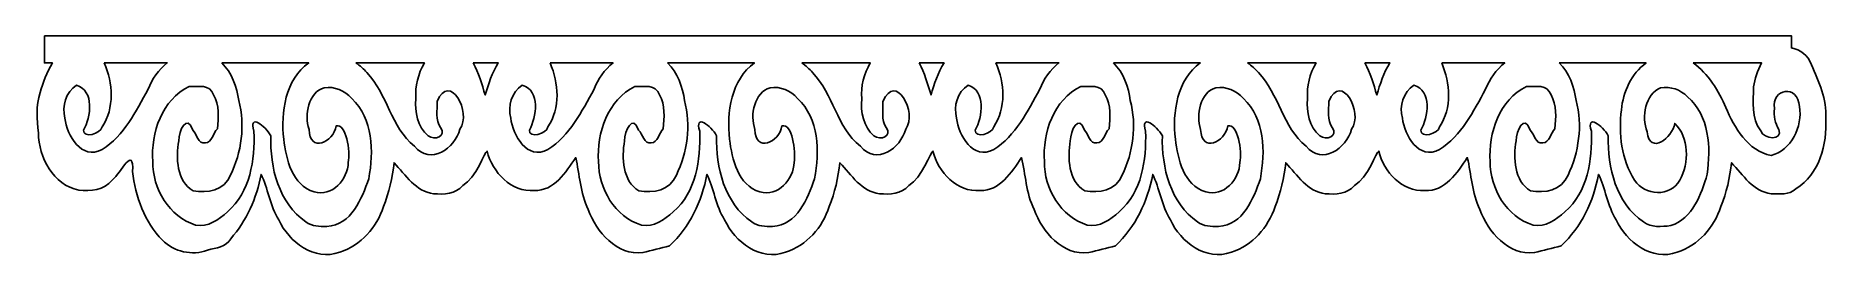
# Model space of a CAD drawing. Header units: centimetres. Extents: x -34.4 to 20.4, y 4.4 to 11.3.
import ezdxf

# ---------------------------------------------------------------- set-up
doc = ezdxf.new("R2010")
doc.units = ezdxf.units.CM
doc.header["$MEASUREMENT"] = 0
doc.layers.add('Layer 1', color=7, linetype='Continuous')

msp = doc.modelspace()

# ---------------------------------------------------------------- linework, layer by layer
at = {"layer": 'Layer 1'}
for points, knots in [([(-34.09345, 11.26381), (-34.09345, 11.26381), (-34.09345, 10.43202), (-34.09345, 10.43202), (-34.09345, 10.43202), (-34.09345, 10.43202), (-33.84789, 10.43202), (-33.84789, 10.43202), (-33.84789, 10.43202), (-34.01881, 10.15201), (-34.1309, 9.82154), (-34.22492, 9.53079), (-34.22492, 9.53079), (-34.355, 9.11736), (-34.32558, 8.69887), (-34.27701, 8.28642), (-34.27701, 8.28642), (-34.26565, 7.53251), (-33.81909, 6.70299), (-33.04339, 6.53025), (-33.04339, 6.53025), (-32.674, 6.50261), (-32.27203, 6.52829), (-32.01647, 6.84113), (-32.01647, 6.84113), (-31.74781, 7.06976), (-31.35024, 7.92593), (-31.39553, 7.10572), (-31.39553, 7.10572), (-31.30225, 6.34732), (-31.03333, 5.55524), (-30.48437, 5.00145), (-30.48437, 5.00145), (-30.12291, 4.64655), (-29.57292, 4.51188), (-29.10027, 4.70049), (-29.10027, 4.70049), (-28.84251, 4.7764), (-28.53784, 4.77622), (-28.39334, 5.0461), (-28.39334, 5.0461), (-27.9024, 5.59578), (-27.59779, 6.29388), (-27.46481, 7.01477), (-27.46481, 7.01477), (-27.26247, 6.62617), (-27.18947, 6.0384), (-26.92242, 5.62488), (-26.92242, 5.62488), (-26.60981, 4.93711), (-25.83453, 4.35684), (-25.05793, 4.63021), (-25.05793, 4.63021), (-24.40748, 4.84393), (-23.93148, 5.38942), (-23.71848, 6.02837), (-23.71848, 6.02837), (-23.54877, 6.45941), (-23.44715, 6.9157), (-23.39436, 7.37526), (-23.39436, 7.37526), (-23.04864, 7.00798), (-22.72529, 6.48238), (-22.18472, 6.42524), (-22.18472, 6.42524), (-21.85835, 6.40078), (-21.52745, 6.40708), (-21.28845, 6.67742), (-21.28845, 6.67742), (-20.88659, 6.90109), (-20.61837, 7.71717), (-20.55009, 7.72914), (-20.55009, 7.72914), (-20.39112, 7.09269), (-19.80714, 6.44852), (-19.10646, 6.52694), (-19.10646, 6.52694), (-18.50397, 6.4978), (-18.13741, 7.09241), (-17.83977, 7.5307), (-17.83977, 7.5307), (-17.71431, 7.02434), (-17.70375, 6.44067), (-17.45281, 5.9432), (-17.45281, 5.9432), (-17.20204, 5.25219), (-16.58716, 4.52672), (-15.78263, 4.61946), (-15.78263, 4.61946), (-15.51076, 4.68794), (-15.23843, 4.75686), (-14.96656, 4.82534), (-14.96656, 4.82534), (-14.35616, 5.40302), (-13.97548, 6.19335), (-13.82637, 7.01477), (-13.82637, 7.01477), (-13.6225, 6.6278), (-13.55082, 6.03802), (-13.28315, 5.62488), (-13.28315, 5.62488), (-12.97056, 4.93721), (-12.19519, 4.35685), (-11.41866, 4.63021), (-11.41866, 4.63021), (-10.7685, 4.84416), (-10.29303, 5.38965), (-10.08003, 6.02837), (-10.08003, 6.02837), (-9.91033, 6.45941), (-9.80871, 6.9157), (-9.75592, 7.37526), (-9.75592, 7.37526), (-9.4101, 7.00776), (-9.08621, 6.48239), (-8.54545, 6.42524), (-8.54545, 6.42524), (-8.21926, 6.40063), (-7.8888, 6.40719), (-7.65, 6.67742), (-7.65, 6.67742), (-7.2481, 6.9012), (-6.97997, 7.7169), (-6.91165, 7.72914), (-6.91165, 7.72914), (-6.753, 7.09238), (-6.16894, 6.44849), (-5.46802, 6.52694), (-5.46802, 6.52694), (-4.86552, 6.4978), (-4.49897, 7.09241), (-4.20132, 7.5307), (-4.20132, 7.5307), (-4.07439, 7.0247), (-4.06478, 6.44062), (-3.81354, 5.9432), (-3.81354, 5.9432), (-3.56277, 5.2522), (-2.94789, 4.52668), (-2.14336, 4.61946), (-2.14336, 4.61946), (-1.87177, 4.68793), (-1.59971, 4.75687), (-1.32811, 4.82534), (-1.32811, 4.82534), (-0.71769, 5.40309), (-0.33625, 6.19317), (-0.1871, 7.01477), (-0.1871, 7.01477), (0.01524, 6.62616), (0.08824, 6.0384), (0.3553, 5.62488), (0.3553, 5.62488), (0.66788, 4.93721), (1.44325, 4.35685), (2.21978, 4.63021), (2.21978, 4.63021), (2.87003, 4.84416), (3.34503, 5.38977), (3.55841, 6.02837), (3.55841, 6.02837), (3.72835, 6.45936), (3.83056, 6.91565), (3.88335, 7.37526), (3.88335, 7.37526), (4.22907, 7.00798), (4.55242, 6.48238), (5.09299, 6.42524), (5.09299, 6.42524), (5.41939, 6.40077), (5.75034, 6.40694), (5.98927, 6.67742), (5.98927, 6.67742), (6.39098, 6.90137), (6.65831, 7.71668), (6.72679, 7.72914), (6.72679, 7.72914), (6.8842, 7.10707), (7.44856, 6.46231), (8.13735, 6.52777), (8.13735, 6.52777), (8.75429, 6.477), (9.13716, 7.08249), (9.43795, 7.5307), (9.43795, 7.5307), (9.56341, 7.02434), (9.57397, 6.44067), (9.8249, 5.9432), (9.8249, 5.9432), (10.07567, 5.2522), (10.69055, 4.52672), (11.49508, 4.61946), (11.49508, 4.61946), (11.76695, 4.68794), (12.03929, 4.75686), (12.31116, 4.82534), (12.31116, 4.82534), (12.92155, 5.40302), (13.30223, 6.19335), (13.45135, 7.01477), (13.45135, 7.01477), (13.65521, 6.62782), (13.72621, 6.03806), (13.99374, 5.62488), (13.99374, 5.62488), (14.30604, 4.93709), (15.08176, 4.3568), (15.85823, 4.63021), (15.85823, 4.63021), (16.50869, 4.84393), (16.98468, 5.38942), (17.19768, 6.02837), (17.19768, 6.02837), (17.36739, 6.45941), (17.46901, 6.9157), (17.5218, 7.37526), (17.5218, 7.37526), (17.86752, 7.00798), (18.19087, 6.48238), (18.73144, 6.42524), (18.73144, 6.42524), (18.99552, 6.42886), (19.28103, 6.36545), (19.48963, 6.57738), (19.48963, 6.57738), (20.21854, 7.02782), (20.44735, 7.93005), (20.40327, 8.73704), (20.40327, 8.73704), (20.44106, 9.31113), (20.19165, 9.86249), (19.96588, 10.37745), (19.96588, 10.37745), (19.86209, 10.66827), (19.62601, 10.84273), (19.35238, 10.89339), (19.35238, 10.89339), (19.35238, 10.89339), (19.35238, 11.26381), (19.35238, 11.26381), (19.35238, 11.26381), (19.35238, 11.26381), (-34.09345, 11.26381), (-34.09345, 11.26381)], [0, 0, 0, 0, 0.01612903, 0.01612903, 0.01612903, 0.01612903, 0.03225806, 0.03225806, 0.03225806, 0.03225806, 0.0483871, 0.0483871, 0.0483871, 0.0483871, 0.06451613, 0.06451613, 0.06451613, 0.06451613, 0.08064516, 0.08064516, 0.08064516, 0.08064516, 0.09677419, 0.09677419, 0.09677419, 0.09677419, 0.11290323, 0.11290323, 0.11290323, 0.11290323, 0.12903226, 0.12903226, 0.12903226, 0.12903226, 0.14516129, 0.14516129, 0.14516129, 0.14516129, 0.16129032, 0.16129032, 0.16129032, 0.16129032, 0.17741935, 0.17741935, 0.17741935, 0.17741935, 0.19354839, 0.19354839, 0.19354839, 0.19354839, 0.20967742, 0.20967742, 0.20967742, 0.20967742, 0.22580645, 0.22580645, 0.22580645, 0.22580645, 0.24193548, 0.24193548, 0.24193548, 0.24193548, 0.25806452, 0.25806452, 0.25806452, 0.25806452, 0.27419355, 0.27419355, 0.27419355, 0.27419355, 0.29032258, 0.29032258, 0.29032258, 0.29032258, 0.30645161, 0.30645161, 0.30645161, 0.30645161, 0.32258065, 0.32258065, 0.32258065, 0.32258065, 0.33870968, 0.33870968, 0.33870968, 0.33870968, 0.35483871, 0.35483871, 0.35483871, 0.35483871, 0.37096774, 0.37096774, 0.37096774, 0.37096774, 0.38709677, 0.38709677, 0.38709677, 0.38709677, 0.40322581, 0.40322581, 0.40322581, 0.40322581, 0.41935484, 0.41935484, 0.41935484, 0.41935484, 0.43548387, 0.43548387, 0.43548387, 0.43548387, 0.4516129, 0.4516129, 0.4516129, 0.4516129, 0.46774194, 0.46774194, 0.46774194, 0.46774194, 0.48387097, 0.48387097, 0.48387097, 0.48387097, 0.5, 0.5, 0.5, 0.5, 0.51612903, 0.51612903, 0.51612903, 0.51612903, 0.53225806, 0.53225806, 0.53225806, 0.53225806, 0.5483871, 0.5483871, 0.5483871, 0.5483871, 0.56451613, 0.56451613, 0.56451613, 0.56451613, 0.58064516, 0.58064516, 0.58064516, 0.58064516, 0.59677419, 0.59677419, 0.59677419, 0.59677419, 0.61290323, 0.61290323, 0.61290323, 0.61290323, 0.62903226, 0.62903226, 0.62903226, 0.62903226, 0.64516129, 0.64516129, 0.64516129, 0.64516129, 0.66129032, 0.66129032, 0.66129032, 0.66129032, 0.67741935, 0.67741935, 0.67741935, 0.67741935, 0.69354839, 0.69354839, 0.69354839, 0.69354839, 0.70967742, 0.70967742, 0.70967742, 0.70967742, 0.72580645, 0.72580645, 0.72580645, 0.72580645, 0.74193548, 0.74193548, 0.74193548, 0.74193548, 0.75806452, 0.75806452, 0.75806452, 0.75806452, 0.77419355, 0.77419355, 0.77419355, 0.77419355, 0.79032258, 0.79032258, 0.79032258, 0.79032258, 0.80645161, 0.80645161, 0.80645161, 0.80645161, 0.82258065, 0.82258065, 0.82258065, 0.82258065, 0.83870968, 0.83870968, 0.83870968, 0.83870968, 0.85483871, 0.85483871, 0.85483871, 0.85483871, 0.87096774, 0.87096774, 0.87096774, 0.87096774, 0.88709677, 0.88709677, 0.88709677, 0.88709677, 0.90322581, 0.90322581, 0.90322581, 0.90322581, 0.91935484, 0.91935484, 0.91935484, 0.91935484, 0.93548387, 0.93548387, 0.93548387, 0.93548387, 0.9516129, 0.9516129, 0.9516129, 0.9516129, 0.96774194, 0.96774194, 0.96774194, 0.96774194, 1, 1, 1, 1]), ([(-32.26039, 10.43202), (-32.26039, 10.43202), (-30.33223, 10.43202), (-30.33223, 10.43202), (-30.33223, 10.43202), (-30.59496, 10.2235), (-30.80128, 9.93217), (-30.91763, 9.62422), (-30.91763, 9.62422), (-31.29528, 8.95161), (-31.65534, 8.19834), (-32.32901, 7.77544), (-32.32901, 7.77544), (-32.95987, 7.44024), (-33.40468, 8.21359), (-33.46424, 8.74448), (-33.46424, 8.74448), (-33.56403, 9.11033), (-33.43886, 9.53442), (-33.11201, 9.74659), (-33.11201, 9.74659), (-32.55183, 9.58322), (-32.67022, 8.77441), (-32.89539, 8.37241), (-32.89539, 8.37241), (-32.90855, 8.11479), (-32.36751, 8.25031), (-32.32653, 8.47576), (-32.32653, 8.47576), (-31.93862, 9.05423), (-31.99637, 9.80604), (-32.26039, 10.43202)], [0, 0, 0, 0, 0.11111111, 0.11111111, 0.11111111, 0.11111111, 0.22222222, 0.22222222, 0.22222222, 0.22222222, 0.33333333, 0.33333333, 0.33333333, 0.33333333, 0.44444444, 0.44444444, 0.44444444, 0.44444444, 0.55555556, 0.55555556, 0.55555556, 0.55555556, 0.66666667, 0.66666667, 0.66666667, 0.66666667, 0.77777778, 0.77777778, 0.77777778, 0.77777778, 1, 1, 1, 1]), ([(-28.66371, 10.43202), (-28.66371, 10.43202), (-26.00795, 10.43202), (-26.00795, 10.43202), (-26.00795, 10.43202), (-26.71459, 9.92182), (-26.87033, 8.91603), (-26.77111, 8.0946), (-26.77111, 8.0946), (-26.69503, 7.47997), (-26.52036, 6.68349), (-25.84259, 6.48395), (-25.84259, 6.48395), (-25.29488, 6.31598), (-24.80385, 6.86325), (-24.79748, 7.38518), (-24.79748, 7.38518), (-24.72766, 7.71225), (-24.85913, 8.60004), (-25.1679, 8.50057), (-25.1679, 8.50057), (-25.24892, 7.99718), (-25.98187, 7.66942), (-25.9972, 8.39556), (-25.9972, 8.39556), (-26.15405, 8.84002), (-26.00738, 9.53519), (-25.53253, 9.673), (-25.53253, 9.673), (-25.20797, 9.72154), (-24.91419, 9.5789), (-24.68917, 9.34641), (-24.68917, 9.34641), (-24.03374, 8.71849), (-24.01183, 7.72089), (-24.17075, 6.88578), (-24.17075, 6.88578), (-24.37886, 6.27752), (-24.70088, 5.45719), (-25.45315, 5.42561), (-25.45315, 5.42561), (-25.67952, 5.41243), (-25.90024, 5.4238), (-26.09146, 5.55956), (-26.09146, 5.55956), (-26.92495, 6.13725), (-27.19321, 7.23132), (-27.16881, 8.1963), (-27.16881, 8.1963), (-27.33348, 8.5145), (-27.85472, 8.89783), (-27.68227, 8.33686), (-27.68227, 8.33686), (-27.65507, 7.45668), (-27.78794, 6.48345), (-28.49255, 5.87375), (-28.49255, 5.87375), (-28.76373, 5.62723), (-29.08396, 5.39184), (-29.46655, 5.46447), (-29.46655, 5.46447), (-30.27757, 5.71621), (-30.78308, 6.5805), (-30.77955, 7.41081), (-30.77955, 7.41081), (-30.83752, 8.29203), (-30.49432, 9.30597), (-29.66416, 9.71269), (-29.66416, 9.71269), (-29.38588, 9.69436), (-29.03508, 9.80051), (-28.91506, 9.45059), (-28.91506, 9.45059), (-28.73489, 9.14217), (-28.76613, 8.7512), (-28.80096, 8.41458), (-28.80096, 8.41458), (-28.93212, 8.28648), (-28.96272, 7.97565), (-29.1689, 7.98463), (-29.1689, 7.98463), (-29.3957, 7.93746), (-29.42366, 8.24907), (-29.55419, 8.37572), (-29.55419, 8.37572), (-29.73188, 8.8838), (-29.98444, 8.36182), (-29.98497, 8.04499), (-29.98497, 8.04499), (-30.074, 7.53474), (-30.0448, 6.80344), (-29.5451, 6.51536), (-29.5451, 6.51536), (-29.10829, 6.42747), (-28.58421, 6.53038), (-28.39747, 6.99244), (-28.39747, 6.99244), (-28.06495, 7.69546), (-27.94434, 8.52065), (-28.14942, 9.27778), (-28.14942, 9.27778), (-28.20101, 9.68888), (-28.36469, 10.14123), (-28.66371, 10.43202)], [0, 0, 0, 0, 0.03703704, 0.03703704, 0.03703704, 0.03703704, 0.07407407, 0.07407407, 0.07407407, 0.07407407, 0.11111111, 0.11111111, 0.11111111, 0.11111111, 0.14814815, 0.14814815, 0.14814815, 0.14814815, 0.18518519, 0.18518519, 0.18518519, 0.18518519, 0.22222222, 0.22222222, 0.22222222, 0.22222222, 0.25925926, 0.25925926, 0.25925926, 0.25925926, 0.2962963, 0.2962963, 0.2962963, 0.2962963, 0.33333333, 0.33333333, 0.33333333, 0.33333333, 0.37037037, 0.37037037, 0.37037037, 0.37037037, 0.40740741, 0.40740741, 0.40740741, 0.40740741, 0.44444444, 0.44444444, 0.44444444, 0.44444444, 0.48148148, 0.48148148, 0.48148148, 0.48148148, 0.51851852, 0.51851852, 0.51851852, 0.51851852, 0.55555556, 0.55555556, 0.55555556, 0.55555556, 0.59259259, 0.59259259, 0.59259259, 0.59259259, 0.62962963, 0.62962963, 0.62962963, 0.62962963, 0.66666667, 0.66666667, 0.66666667, 0.66666667, 0.7037037, 0.7037037, 0.7037037, 0.7037037, 0.74074074, 0.74074074, 0.74074074, 0.74074074, 0.77777778, 0.77777778, 0.77777778, 0.77777778, 0.81481481, 0.81481481, 0.81481481, 0.81481481, 0.85185185, 0.85185185, 0.85185185, 0.85185185, 0.88888889, 0.88888889, 0.88888889, 0.88888889, 0.92592593, 0.92592593, 0.92592593, 0.92592593, 1, 1, 1, 1]), ([(-24.56101, 10.43202), (-24.56101, 10.43202), (-22.46667, 10.43202), (-22.46667, 10.43202), (-22.46667, 10.43202), (-22.6598, 10.09862), (-22.76056, 9.72286), (-22.72712, 9.33648), (-22.72712, 9.33648), (-22.76511, 8.92865), (-22.67845, 8.47376), (-22.35257, 8.19878), (-22.35257, 8.19878), (-22.15534, 8.03628), (-21.77934, 8.19869), (-21.97554, 8.45096), (-21.97554, 8.45096), (-22.13926, 8.69255), (-22.06902, 8.98162), (-22.07723, 9.25463), (-22.07723, 9.25463), (-21.6972, 10.16226), (-21.00845, 8.914), (-21.38022, 8.40383), (-21.38022, 8.40383), (-21.54079, 7.8076), (-22.27421, 7.29338), (-22.76929, 7.87714), (-22.76929, 7.87714), (-23.50135, 8.46303), (-23.58971, 9.47846), (-24.23111, 10.1352), (-24.23111, 10.1352), (-24.32471, 10.24504), (-24.43713, 10.34659), (-24.56101, 10.43202)], [0, 0, 0, 0, 0.1, 0.1, 0.1, 0.1, 0.2, 0.2, 0.2, 0.2, 0.3, 0.3, 0.3, 0.3, 0.4, 0.4, 0.4, 0.4, 0.5, 0.5, 0.5, 0.5, 0.6, 0.6, 0.6, 0.6, 0.7, 0.7, 0.7, 0.7, 0.8, 0.8, 0.8, 0.8, 1, 1, 1, 1]), ([(-20.97591, 10.43202), (-20.97591, 10.43202), (-20.20779, 10.43202), (-20.20779, 10.43202), (-20.20779, 10.43202), (-20.39614, 10.13287), (-20.51563, 9.77985), (-20.60549, 9.44976), (-20.60549, 9.44976), (-20.71081, 9.76604), (-20.8003, 10.13371), (-20.97591, 10.43202)], [0, 0, 0, 0, 0.25, 0.25, 0.25, 0.25, 0.5, 0.5, 0.5, 0.5, 1, 1, 1, 1]), ([(-18.62112, 10.43202), (-18.62112, 10.43202), (-16.69379, 10.43202), (-16.69379, 10.43202), (-16.69379, 10.43202), (-16.95654, 10.22356), (-17.16205, 9.93219), (-17.27835, 9.62422), (-17.27835, 9.62422), (-17.65591, 8.95173), (-18.01632, 8.19845), (-18.68974, 7.77544), (-18.68974, 7.77544), (-19.32055, 7.44037), (-19.76607, 8.21344), (-19.8258, 8.74448), (-19.8258, 8.74448), (-19.92584, 9.11056), (-19.79997, 9.53464), (-19.47274, 9.74659), (-19.47274, 9.74659), (-18.91313, 9.58283), (-19.03207, 8.77426), (-19.25694, 8.37241), (-19.25694, 8.37241), (-19.27011, 8.11479), (-18.72906, 8.25031), (-18.68809, 8.47576), (-18.68809, 8.47576), (-18.30049, 9.05423), (-18.35715, 9.80604), (-18.62112, 10.43202)], [0, 0, 0, 0, 0.11111111, 0.11111111, 0.11111111, 0.11111111, 0.22222222, 0.22222222, 0.22222222, 0.22222222, 0.33333333, 0.33333333, 0.33333333, 0.33333333, 0.44444444, 0.44444444, 0.44444444, 0.44444444, 0.55555556, 0.55555556, 0.55555556, 0.55555556, 0.66666667, 0.66666667, 0.66666667, 0.66666667, 0.77777778, 0.77777778, 0.77777778, 0.77777778, 1, 1, 1, 1]), ([(-15.02526, 10.43202), (-15.02526, 10.43202), (-12.36951, 10.43202), (-12.36951, 10.43202), (-12.36951, 10.43202), (-13.07589, 9.92167), (-13.23092, 8.91587), (-13.13184, 8.0946), (-13.13184, 8.0946), (-13.05566, 7.4802), (-12.88175, 6.68364), (-12.20414, 6.48395), (-12.20414, 6.48395), (-11.65625, 6.31576), (-11.16501, 6.86287), (-11.15904, 7.38518), (-11.15904, 7.38518), (-11.0892, 7.71216), (-11.22083, 8.59893), (-11.52863, 8.50057), (-11.52863, 8.50057), (-11.60965, 7.99718), (-12.3426, 7.66942), (-12.35793, 8.39556), (-12.35793, 8.39556), (-12.51543, 8.84003), (-12.36921, 9.53519), (-11.89408, 9.673), (-11.89408, 9.673), (-11.56929, 9.72141), (-11.27508, 9.57929), (-11.0499, 9.34641), (-11.0499, 9.34641), (-10.39451, 8.71847), (-10.37218, 7.72081), (-10.53231, 6.88578), (-10.53231, 6.88578), (-10.74041, 6.27752), (-11.06243, 5.45719), (-11.81471, 5.42561), (-11.81471, 5.42561), (-12.04109, 5.4124), (-12.26193, 5.42352), (-12.45302, 5.55956), (-12.45302, 5.55956), (-13.28585, 6.13779), (-13.55484, 7.23125), (-13.53037, 8.1963), (-13.53037, 8.1963), (-13.69534, 8.51445), (-14.21558, 8.89771), (-14.04382, 8.33686), (-14.04382, 8.33686), (-14.01776, 7.4567), (-14.1492, 6.48345), (-14.85411, 5.87375), (-14.85411, 5.87375), (-15.12528, 5.62723), (-15.44552, 5.39183), (-15.82811, 5.46447), (-15.82811, 5.46447), (-16.63861, 5.7172), (-17.14451, 6.58039), (-17.1411, 7.41081), (-17.1411, 7.41081), (-17.1992, 8.29227), (-16.85503, 9.30594), (-16.02489, 9.71269), (-16.02489, 9.71269), (-15.74675, 9.69448), (-15.39585, 9.80032), (-15.27579, 9.45059), (-15.27579, 9.45059), (-15.09465, 9.14235), (-15.12632, 8.75128), (-15.16169, 8.41458), (-15.16169, 8.41458), (-15.29264, 8.28656), (-15.32347, 7.97544), (-15.52962, 7.98463), (-15.52962, 7.98463), (-15.75638, 7.93749), (-15.7851, 8.24914), (-15.91575, 8.37572), (-15.91575, 8.37572), (-16.09381, 8.88371), (-16.34478, 8.36191), (-16.3457, 8.04499), (-16.3457, 8.04499), (-16.43453, 7.53488), (-16.406, 6.80372), (-15.90666, 6.51536), (-15.90666, 6.51536), (-15.46985, 6.42746), (-14.94576, 6.5304), (-14.75903, 6.99244), (-14.75903, 6.99244), (-14.42651, 7.69546), (-14.3059, 8.52065), (-14.51098, 9.27778), (-14.51098, 9.27778), (-14.56256, 9.68888), (-14.72625, 10.14123), (-15.02526, 10.43202)], [0, 0, 0, 0, 0.03703704, 0.03703704, 0.03703704, 0.03703704, 0.07407407, 0.07407407, 0.07407407, 0.07407407, 0.11111111, 0.11111111, 0.11111111, 0.11111111, 0.14814815, 0.14814815, 0.14814815, 0.14814815, 0.18518519, 0.18518519, 0.18518519, 0.18518519, 0.22222222, 0.22222222, 0.22222222, 0.22222222, 0.25925926, 0.25925926, 0.25925926, 0.25925926, 0.2962963, 0.2962963, 0.2962963, 0.2962963, 0.33333333, 0.33333333, 0.33333333, 0.33333333, 0.37037037, 0.37037037, 0.37037037, 0.37037037, 0.40740741, 0.40740741, 0.40740741, 0.40740741, 0.44444444, 0.44444444, 0.44444444, 0.44444444, 0.48148148, 0.48148148, 0.48148148, 0.48148148, 0.51851852, 0.51851852, 0.51851852, 0.51851852, 0.55555556, 0.55555556, 0.55555556, 0.55555556, 0.59259259, 0.59259259, 0.59259259, 0.59259259, 0.62962963, 0.62962963, 0.62962963, 0.62962963, 0.66666667, 0.66666667, 0.66666667, 0.66666667, 0.7037037, 0.7037037, 0.7037037, 0.7037037, 0.74074074, 0.74074074, 0.74074074, 0.74074074, 0.77777778, 0.77777778, 0.77777778, 0.77777778, 0.81481481, 0.81481481, 0.81481481, 0.81481481, 0.85185185, 0.85185185, 0.85185185, 0.85185185, 0.88888889, 0.88888889, 0.88888889, 0.88888889, 0.92592593, 0.92592593, 0.92592593, 0.92592593, 1, 1, 1, 1]), ([(-10.92257, 10.43202), (-10.92257, 10.43202), (-8.82822, 10.43202), (-8.82822, 10.43202), (-8.82822, 10.43202), (-9.02136, 10.09862), (-9.12212, 9.72286), (-9.08867, 9.33648), (-9.08867, 9.33648), (-9.12667, 8.92865), (-9.04, 8.47376), (-8.71412, 8.19878), (-8.71412, 8.19878), (-8.51664, 8.0365), (-8.14065, 8.19826), (-8.33709, 8.45096), (-8.33709, 8.45096), (-8.50082, 8.69255), (-8.43058, 8.98162), (-8.43879, 9.25463), (-8.43879, 9.25463), (-8.05876, 10.16226), (-7.37001, 8.914), (-7.74178, 8.40383), (-7.74178, 8.40383), (-7.90235, 7.8076), (-8.63577, 7.29338), (-9.13084, 7.87714), (-9.13084, 7.87714), (-9.86291, 8.46303), (-9.95126, 9.47846), (-10.59266, 10.1352), (-10.59266, 10.1352), (-10.68626, 10.24503), (-10.79869, 10.34659), (-10.92257, 10.43202)], [0, 0, 0, 0, 0.1, 0.1, 0.1, 0.1, 0.2, 0.2, 0.2, 0.2, 0.3, 0.3, 0.3, 0.3, 0.4, 0.4, 0.4, 0.4, 0.5, 0.5, 0.5, 0.5, 0.6, 0.6, 0.6, 0.6, 0.7, 0.7, 0.7, 0.7, 0.8, 0.8, 0.8, 0.8, 1, 1, 1, 1]), ([(-7.33581, 10.43202), (-7.33581, 10.43202), (-6.56934, 10.43202), (-6.56934, 10.43202), (-6.56934, 10.43202), (-6.75735, 10.13326), (-6.87635, 9.78098), (-6.96622, 9.45141), (-6.96622, 9.45141), (-7.07134, 9.76718), (-7.16033, 10.13427), (-7.33581, 10.43202)], [0, 0, 0, 0, 0.25, 0.25, 0.25, 0.25, 0.5, 0.5, 0.5, 0.5, 1, 1, 1, 1]), ([(-4.98267, 10.43202), (-4.98267, 10.43202), (-3.05452, 10.43202), (-3.05452, 10.43202), (-3.05452, 10.43202), (-3.31724, 10.2235), (-3.52356, 9.93217), (-3.63991, 9.62422), (-3.63991, 9.62422), (-4.01756, 8.95161), (-4.37762, 8.19834), (-5.0513, 7.77544), (-5.0513, 7.77544), (-5.68214, 7.44036), (-6.12763, 8.21339), (-6.18735, 8.74448), (-6.18735, 8.74448), (-6.2874, 9.11056), (-6.16152, 9.53464), (-5.8343, 9.74659), (-5.8343, 9.74659), (-5.27508, 9.58291), (-5.39308, 8.77447), (-5.61767, 8.37241), (-5.61767, 8.37241), (-5.63229, 8.1148), (-5.09019, 8.2503), (-5.04964, 8.47576), (-5.04964, 8.47576), (-4.66205, 9.05423), (-4.71871, 9.80604), (-4.98267, 10.43202)], [0, 0, 0, 0, 0.11111111, 0.11111111, 0.11111111, 0.11111111, 0.22222222, 0.22222222, 0.22222222, 0.22222222, 0.33333333, 0.33333333, 0.33333333, 0.33333333, 0.44444444, 0.44444444, 0.44444444, 0.44444444, 0.55555556, 0.55555556, 0.55555556, 0.55555556, 0.66666667, 0.66666667, 0.66666667, 0.66666667, 0.77777778, 0.77777778, 0.77777778, 0.77777778, 1, 1, 1, 1]), ([(-1.38516, 10.43202), (-1.38516, 10.43202), (1.26894, 10.43202), (1.26894, 10.43202), (1.26894, 10.43202), (0.56255, 9.92167), (0.40753, 8.91587), (0.50661, 8.0946), (0.50661, 8.0946), (0.58268, 7.47997), (0.75735, 6.68349), (1.43513, 6.48395), (1.43513, 6.48395), (1.98283, 6.31598), (2.47386, 6.86325), (2.48023, 7.38518), (2.48023, 7.38518), (2.55006, 7.71225), (2.41859, 8.60004), (2.10982, 8.50057), (2.10982, 8.50057), (2.0288, 7.99718), (1.29585, 7.66942), (1.28051, 8.39556), (1.28051, 8.39556), (1.12267, 8.84028), (1.27009, 9.53517), (1.74519, 9.673), (1.74519, 9.673), (2.06974, 9.72154), (2.36352, 9.5789), (2.58855, 9.34641), (2.58855, 9.34641), (3.24394, 8.71847), (3.26626, 7.72081), (3.10614, 6.88578), (3.10614, 6.88578), (2.89807, 6.27777), (2.57674, 5.45719), (1.82456, 5.42561), (1.82456, 5.42561), (1.59819, 5.41243), (1.37747, 5.4238), (1.18625, 5.55956), (1.18625, 5.55956), (0.35277, 6.13727), (0.08365, 7.23114), (0.10808, 8.1963), (0.10808, 8.1963), (-0.05679, 8.51445), (-0.57688, 8.89772), (-0.40455, 8.33686), (-0.40455, 8.33686), (-0.37735, 7.45668), (-0.51022, 6.48345), (-1.21484, 5.87375), (-1.21484, 5.87375), (-1.48601, 5.62723), (-1.80625, 5.39184), (-2.18884, 5.46447), (-2.18884, 5.46447), (-2.99986, 5.71621), (-3.50537, 6.5805), (-3.50183, 7.41081), (-3.50183, 7.41081), (-3.5598, 8.29203), (-3.21661, 9.30597), (-2.38645, 9.71269), (-2.38645, 9.71269), (-2.10817, 9.69436), (-1.75737, 9.80051), (-1.63735, 9.45059), (-1.63735, 9.45059), (-1.45685, 9.14214), (-1.4879, 8.75125), (-1.52324, 8.41458), (-1.52324, 8.41458), (-1.65419, 8.28656), (-1.68503, 7.97544), (-1.89118, 7.98463), (-1.89118, 7.98463), (-2.11799, 7.93746), (-2.14594, 8.24907), (-2.27648, 8.37572), (-2.27648, 8.37572), (-2.45417, 8.8838), (-2.70672, 8.36182), (-2.70725, 8.04499), (-2.70725, 8.04499), (-2.79628, 7.53474), (-2.76708, 6.80344), (-2.26738, 6.51536), (-2.26738, 6.51536), (-1.83058, 6.42747), (-1.3065, 6.53038), (-1.11975, 6.99244), (-1.11975, 6.99244), (-0.78645, 7.69549), (-0.66751, 8.52048), (-0.87171, 9.27778), (-0.87171, 9.27778), (-0.92283, 9.68872), (-1.08641, 10.14126), (-1.38516, 10.43202)], [0, 0, 0, 0, 0.03703704, 0.03703704, 0.03703704, 0.03703704, 0.07407407, 0.07407407, 0.07407407, 0.07407407, 0.11111111, 0.11111111, 0.11111111, 0.11111111, 0.14814815, 0.14814815, 0.14814815, 0.14814815, 0.18518519, 0.18518519, 0.18518519, 0.18518519, 0.22222222, 0.22222222, 0.22222222, 0.22222222, 0.25925926, 0.25925926, 0.25925926, 0.25925926, 0.2962963, 0.2962963, 0.2962963, 0.2962963, 0.33333333, 0.33333333, 0.33333333, 0.33333333, 0.37037037, 0.37037037, 0.37037037, 0.37037037, 0.40740741, 0.40740741, 0.40740741, 0.40740741, 0.44444444, 0.44444444, 0.44444444, 0.44444444, 0.48148148, 0.48148148, 0.48148148, 0.48148148, 0.51851852, 0.51851852, 0.51851852, 0.51851852, 0.55555556, 0.55555556, 0.55555556, 0.55555556, 0.59259259, 0.59259259, 0.59259259, 0.59259259, 0.62962963, 0.62962963, 0.62962963, 0.62962963, 0.66666667, 0.66666667, 0.66666667, 0.66666667, 0.7037037, 0.7037037, 0.7037037, 0.7037037, 0.74074074, 0.74074074, 0.74074074, 0.74074074, 0.77777778, 0.77777778, 0.77777778, 0.77777778, 0.81481481, 0.81481481, 0.81481481, 0.81481481, 0.85185185, 0.85185185, 0.85185185, 0.85185185, 0.88888889, 0.88888889, 0.88888889, 0.88888889, 0.92592593, 0.92592593, 0.92592593, 0.92592593, 1, 1, 1, 1]), ([(2.7167, 10.43202), (2.7167, 10.43202), (4.81022, 10.43202), (4.81022, 10.43202), (4.81022, 10.43202), (4.61706, 10.09862), (4.51664, 9.72286), (4.5506, 9.33648), (4.5506, 9.33648), (4.51325, 8.92877), (4.59893, 8.47407), (4.92432, 8.19878), (4.92432, 8.19878), (5.1215, 8.03661), (5.49854, 8.19824), (5.30218, 8.45096), (5.30218, 8.45096), (5.13865, 8.69255), (5.20824, 8.98162), (5.19965, 9.25463), (5.19965, 9.25463), (5.57936, 10.16216), (6.26951, 8.9142), (5.89749, 8.40383), (5.89749, 8.40383), (5.73692, 7.8076), (5.0035, 7.29338), (4.50843, 7.87714), (4.50843, 7.87714), (3.77634, 8.46308), (3.68753, 9.47864), (3.04578, 10.1352), (3.04578, 10.1352), (2.95215, 10.24497), (2.84057, 10.34661), (2.7167, 10.43202)], [0, 0, 0, 0, 0.1, 0.1, 0.1, 0.1, 0.2, 0.2, 0.2, 0.2, 0.3, 0.3, 0.3, 0.3, 0.4, 0.4, 0.4, 0.4, 0.5, 0.5, 0.5, 0.5, 0.6, 0.6, 0.6, 0.6, 0.7, 0.7, 0.7, 0.7, 0.8, 0.8, 0.8, 0.8, 1, 1, 1, 1]), ([(6.30181, 10.43202), (6.30181, 10.43202), (7.0691, 10.43202), (7.0691, 10.43202), (7.0691, 10.43202), (6.88095, 10.13284), (6.76196, 9.7798), (6.67222, 9.44976), (6.67222, 9.44976), (6.5669, 9.76604), (6.47741, 10.13371), (6.30181, 10.43202)], [0, 0, 0, 0, 0.25, 0.25, 0.25, 0.25, 0.5, 0.5, 0.5, 0.5, 1, 1, 1, 1]), ([(8.65577, 10.43202), (8.65577, 10.43202), (10.58393, 10.43202), (10.58393, 10.43202), (10.58393, 10.43202), (10.3212, 10.2235), (10.11488, 9.93217), (9.99853, 9.62422), (9.99853, 9.62422), (9.62088, 8.95161), (9.26083, 8.19834), (8.58715, 7.77544), (8.58715, 7.77544), (7.9563, 7.44024), (7.51148, 8.21359), (7.45192, 8.74448), (7.45192, 8.74448), (7.35212, 9.11033), (7.4773, 9.53442), (7.80414, 9.74659), (7.80414, 9.74659), (8.36433, 9.58322), (8.24594, 8.77441), (8.02077, 8.37241), (8.02077, 8.37241), (8.0076, 8.11479), (8.54865, 8.25031), (8.58963, 8.47576), (8.58963, 8.47576), (8.97754, 9.05423), (8.91979, 9.80604), (8.65577, 10.43202)], [0, 0, 0, 0, 0.11111111, 0.11111111, 0.11111111, 0.11111111, 0.22222222, 0.22222222, 0.22222222, 0.22222222, 0.33333333, 0.33333333, 0.33333333, 0.33333333, 0.44444444, 0.44444444, 0.44444444, 0.44444444, 0.55555556, 0.55555556, 0.55555556, 0.55555556, 0.66666667, 0.66666667, 0.66666667, 0.66666667, 0.77777778, 0.77777778, 0.77777778, 0.77777778, 1, 1, 1, 1]), ([(12.25245, 10.43202), (12.25245, 10.43202), (14.9049, 10.43202), (14.9049, 10.43202), (14.9049, 10.43202), (14.46564, 10.10481), (14.20017, 9.54692), (14.15249, 8.99831), (14.15249, 8.99831), (14.06489, 8.26789), (14.1492, 7.4673), (14.55763, 6.83865), (14.55763, 6.83865), (14.8622, 6.35446), (15.65028, 6.31751), (15.94008, 6.83617), (15.94008, 6.83617), (16.23057, 7.35788), (16.2232, 8.17051), (15.78464, 8.57663), (15.78464, 8.57663), (15.71706, 8.14236), (15.02804, 7.58719), (14.93632, 8.32445), (14.93632, 8.32445), (14.76085, 8.78808), (14.87964, 9.46582), (15.35056, 9.673), (15.35056, 9.673), (15.6596, 9.70981), (15.95283, 9.62335), (16.17407, 9.39354), (16.17407, 9.39354), (16.85296, 8.8098), (16.88495, 7.84375), (16.77848, 7.0189), (16.77848, 7.0189), (16.59612, 6.41034), (16.33186, 5.6618), (15.66475, 5.44794), (15.66475, 5.44794), (15.3797, 5.41475), (15.0716, 5.38253), (14.8247, 5.55956), (14.8247, 5.55956), (13.99121, 6.13725), (13.72296, 7.23132), (13.74735, 8.1963), (13.74735, 8.1963), (13.58268, 8.5145), (13.06145, 8.89783), (13.23389, 8.33686), (13.23389, 8.33686), (13.26109, 7.45668), (13.12823, 6.48345), (12.42361, 5.87375), (12.42361, 5.87375), (12.15244, 5.62723), (11.8322, 5.39184), (11.44961, 5.46447), (11.44961, 5.46447), (10.63859, 5.71622), (10.13307, 6.5805), (10.13661, 7.41081), (10.13661, 7.41081), (10.07864, 8.29203), (10.42184, 9.30597), (11.252, 9.71269), (11.252, 9.71269), (11.53028, 9.69436), (11.88107, 9.80051), (12.0011, 9.45059), (12.0011, 9.45059), (12.18127, 9.14217), (12.15003, 8.7512), (12.1152, 8.41458), (12.1152, 8.41458), (11.98404, 8.28648), (11.95344, 7.97565), (11.74726, 7.98463), (11.74726, 7.98463), (11.52046, 7.93746), (11.4925, 8.24907), (11.36196, 8.37572), (11.36196, 8.37572), (11.18428, 8.8838), (10.93173, 8.36182), (10.93119, 8.04499), (10.93119, 8.04499), (10.84216, 7.53474), (10.87136, 6.80344), (11.37106, 6.51536), (11.37106, 6.51536), (11.80787, 6.42747), (12.33195, 6.53038), (12.51869, 6.99244), (12.51869, 6.99244), (12.85121, 7.69546), (12.97182, 8.52065), (12.76674, 9.27778), (12.76674, 9.27778), (12.71515, 9.68888), (12.55147, 10.14123), (12.25245, 10.43202)], [0, 0, 0, 0, 0.03703704, 0.03703704, 0.03703704, 0.03703704, 0.07407407, 0.07407407, 0.07407407, 0.07407407, 0.11111111, 0.11111111, 0.11111111, 0.11111111, 0.14814815, 0.14814815, 0.14814815, 0.14814815, 0.18518519, 0.18518519, 0.18518519, 0.18518519, 0.22222222, 0.22222222, 0.22222222, 0.22222222, 0.25925926, 0.25925926, 0.25925926, 0.25925926, 0.2962963, 0.2962963, 0.2962963, 0.2962963, 0.33333333, 0.33333333, 0.33333333, 0.33333333, 0.37037037, 0.37037037, 0.37037037, 0.37037037, 0.40740741, 0.40740741, 0.40740741, 0.40740741, 0.44444444, 0.44444444, 0.44444444, 0.44444444, 0.48148148, 0.48148148, 0.48148148, 0.48148148, 0.51851852, 0.51851852, 0.51851852, 0.51851852, 0.55555556, 0.55555556, 0.55555556, 0.55555556, 0.59259259, 0.59259259, 0.59259259, 0.59259259, 0.62962963, 0.62962963, 0.62962963, 0.62962963, 0.66666667, 0.66666667, 0.66666667, 0.66666667, 0.7037037, 0.7037037, 0.7037037, 0.7037037, 0.74074074, 0.74074074, 0.74074074, 0.74074074, 0.77777778, 0.77777778, 0.77777778, 0.77777778, 0.81481481, 0.81481481, 0.81481481, 0.81481481, 0.85185185, 0.85185185, 0.85185185, 0.85185185, 0.88888889, 0.88888889, 0.88888889, 0.88888889, 0.92592593, 0.92592593, 0.92592593, 0.92592593, 1, 1, 1, 1]), ([(16.34771, 10.43202), (16.34771, 10.43202), (18.43957, 10.43202), (18.43957, 10.43202), (18.43957, 10.43202), (18.31127, 10.20371), (18.23727, 9.93055), (18.194, 9.70029), (18.194, 9.70029), (18.19229, 9.23958), (18.11612, 8.74514), (18.41559, 8.3476), (18.41559, 8.3476), (18.49504, 8.08364), (19.11099, 8.04879), (18.96708, 8.3906), (18.96708, 8.3906), (18.8515, 8.58967), (18.80417, 8.80262), (18.83562, 9.03139), (18.83562, 9.03139), (18.72841, 9.65896), (19.55652, 9.78216), (19.5996, 9.09505), (19.5996, 9.09505), (19.70761, 8.49029), (19.34106, 7.74582), (18.73144, 7.5985), (18.73144, 7.5985), (18.02329, 7.73791), (17.59987, 8.4469), (17.34816, 9.06694), (17.34816, 9.06694), (17.13046, 9.56325), (16.80653, 10.1131), (16.34771, 10.43202)], [0, 0, 0, 0, 0.1, 0.1, 0.1, 0.1, 0.2, 0.2, 0.2, 0.2, 0.3, 0.3, 0.3, 0.3, 0.4, 0.4, 0.4, 0.4, 0.5, 0.5, 0.5, 0.5, 0.6, 0.6, 0.6, 0.6, 0.7, 0.7, 0.7, 0.7, 0.8, 0.8, 0.8, 0.8, 1, 1, 1, 1])]:
    msp.add_open_spline(points, degree=3, knots=knots, dxfattribs=at)

doc.saveas('drawing.dxf')
